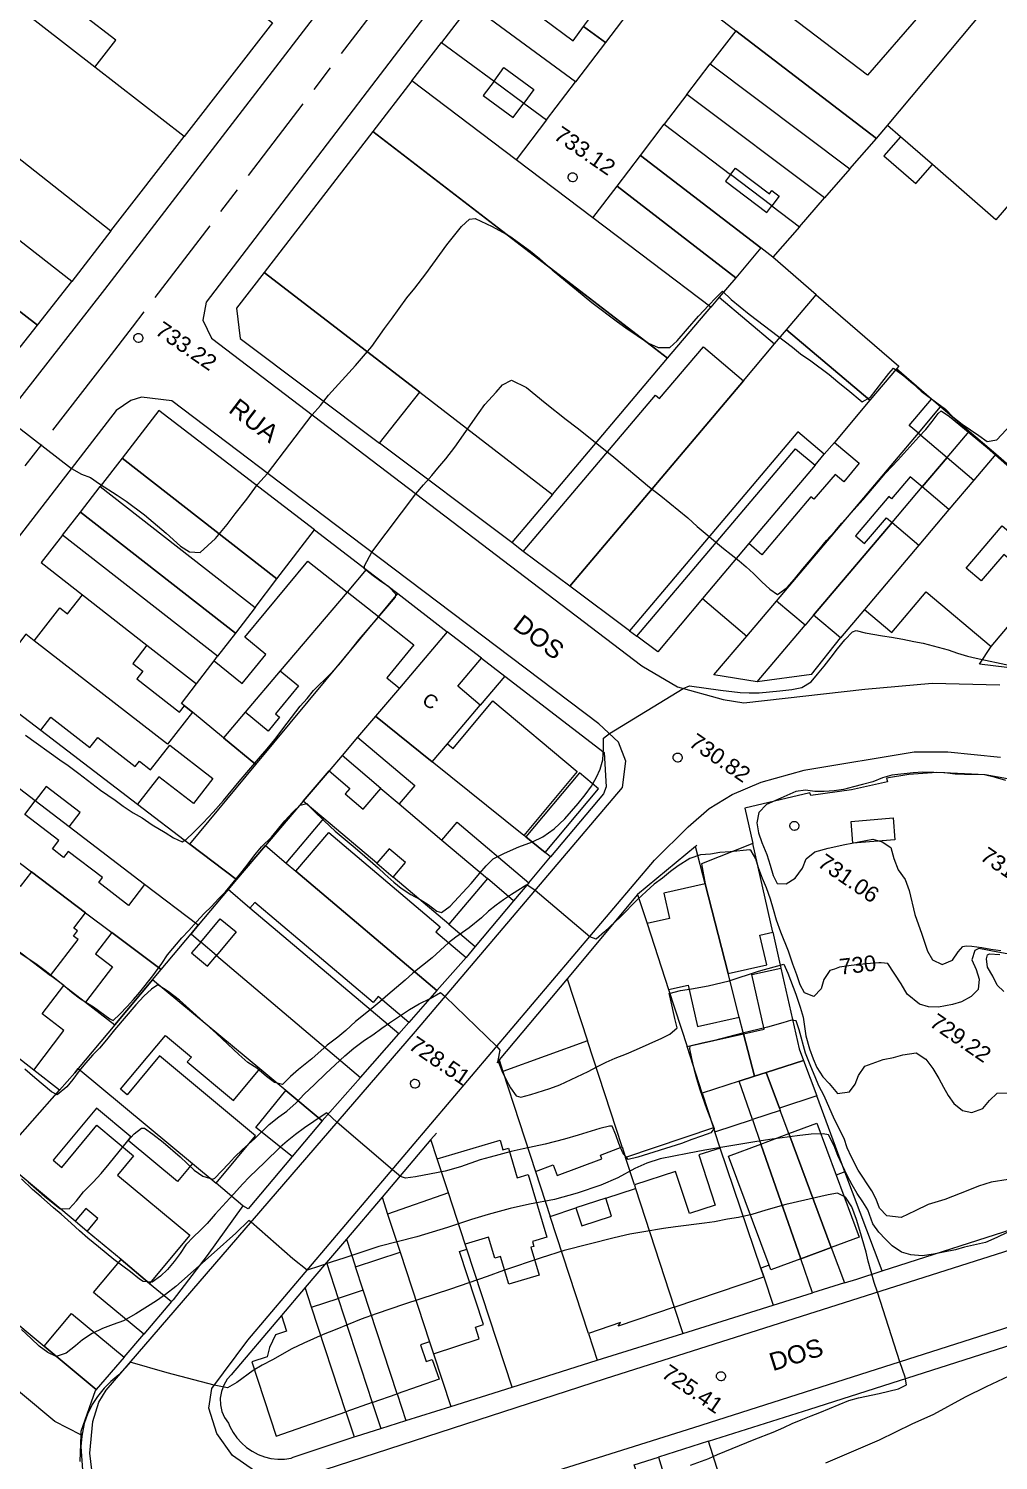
# Model space of a CAD drawing. Header units: metres. Extents: x 322294 to 7190115, y 7390841 to 10157759.
# Drawn here: x 322803 to 322910.4, y 7392999.2 to 7393157.8 of the extents above; entities that cross this region are included whole.
import ezdxf
from ezdxf.enums import TextEntityAlignment as Align

# ---------------------------------------------------------------- set-up
doc = ezdxf.new("R2010")
doc.units = ezdxf.units.M
doc.linetypes.add('T09', pattern=[17, 10, -2, 3, -2])
doc.layers.get('0').update_dxf_attribs({"lineweight": 18})
for name, color, linetype, lineweight in [('100_SIST_VIARIO_MEIO_FIO', 1, 'Continuous', 18), ('160_P_SIMP_ASF_TOP', 7, 'Continuous', 18), ('206_MURO_E_MURO_ARRIMO', 7, 'Continuous', 18), ('214_PROJ_BEIRAL_EDIF', 10, 'Continuous', 18), ('228_CONST_FUND_RUINA_E_TOP', 10, 'Continuous', 18), ('508_LM_SETOR_FISCAL', 136, 'T09', 18), ('600_CURVA_MESTRA', 14, 'Continuous', 18), ('602_CURVA_MESTRA_TOP', 24, 'Continuous', 18), ('604_CURVA_INTERM', 7, 'Continuous', 18), ('606_PTO_COTADO', 7, 'Continuous', 18), ('608_PTO_COTADO_INTERVIA', 1, 'Continuous', 18), ('624_SEGM_CURVA_MESTRA', 14, 'Continuous', 18), ('626_SEGM_CURVA_INTERM', 7, 'Continuous', 18)]:
    doc.layers.add(name, color=color, linetype=linetype, lineweight=lineweight)
doc.styles.add('Style-Arial', font='arial.ttf', dxfattribs={"height": 1.75})

# ---------------------------------------------------------------- blocks, each defined once
blk = doc.blocks.new('SP09')
at = {"color": 0, "linetype": 'Continuous'}
blk.add_lwpolyline([(-0.03, -0.51), (-0.14, -0.49), (-0.24, -0.46), (-0.31, -0.42), (-0.35, -0.39), (-0.42, -0.31), (-0.47, -0.24), (-0.51, -0.15), (-0.52, -0.09), (-0.52, 0.03), (-0.51, 0.11), (-0.48, 0.2), (-0.44, 0.27), (-0.4, 0.33), (-0.32, 0.39), (-0.23, 0.44), (-0.15, 0.48), (-0.1, 0.48), (-0.03, 0.48), (0.08, 0.48), (0.19, 0.44), (0.27, 0.4), (0.35, 0.32), (0.41, 0.23), (0.46, 0.11), (0.48, 0.03), (0.48, -0.03), (0.47, -0.08), (0.44, -0.21), (0.38, -0.3), (0.31, -0.38), (0.23, -0.44), (0.1, -0.49), (0.02, -0.51)], close=True, dxfattribs=at)
blk = doc.blocks.new('SP10')
at = {"color": 0, "linetype": 'Continuous'}
blk.add_lwpolyline([(-0.03, -0.51), (-0.14, -0.49), (-0.24, -0.46), (-0.31, -0.42), (-0.35, -0.39), (-0.42, -0.31), (-0.47, -0.24), (-0.51, -0.15), (-0.52, -0.09), (-0.52, 0.03), (-0.51, 0.11), (-0.48, 0.2), (-0.44, 0.27), (-0.4, 0.33), (-0.32, 0.39), (-0.23, 0.44), (-0.15, 0.48), (-0.1, 0.48), (-0.03, 0.48), (0.08, 0.48), (0.19, 0.44), (0.27, 0.4), (0.35, 0.32), (0.41, 0.23), (0.46, 0.11), (0.48, 0.03), (0.48, -0.03), (0.47, -0.08), (0.44, -0.21), (0.38, -0.3), (0.31, -0.38), (0.23, -0.44), (0.1, -0.49), (0.02, -0.51)], close=True, dxfattribs=at)

msp = doc.modelspace()

# ---------------------------------------------------------------- linework, layer by layer
at = {"layer": '100_SIST_VIARIO_MEIO_FIO', "flags": 128}
for points in [[(322825.346, 7393250.891), (322818.776, 7393240.639), (322866.075, 7393203.153), (322866.57, 7393202.498), (322866.483, 7393200.568), (322811.38, 7393128.897), (322738.093, 7393034.928)], [(322906.903, 7393236.675), (322856.281, 7393171.554), (322822.658, 7393127.466), (322822.265, 7393125.471), (322823.255, 7393123.495), (322870.907, 7393087.192), (322874.875, 7393084.85), (322879.938, 7393083.461), (322882.225, 7393083.091), (322895.605, 7393084.616), (322903.064, 7393085.254), (322910.551, 7393085.08)], [(323043.021, 7393145.713), (323026.545, 7393126.813), (322970.787, 7393061.574), (322968.148, 7393056.298), (322965.782, 7393046.621), (322963.714, 7393040.741), (322961.397, 7393036.888), (322958.614, 7393033.358), (322955.648, 7393030.507), (322952.712, 7393028.178), (322949.648, 7393026.455), (322945.217, 7393024.656), (322876.62, 7393002.767), (322822.555, 7392985.75)], [(322810.221, 7392996.244), (322809.765, 7392999.952), (322810.095, 7393003.477), (322810.767, 7393005.618), (322811.574, 7393006.933), (322845.826, 7393046.669), (322868.757, 7393073.704), (322869.126, 7393076.636), (322868.339, 7393078.719), (322866.157, 7393080.76), (322836.967, 7393102.828), (322818.833, 7393116.542), (322815.474, 7393116.954), (322814.295, 7393116.591), (322812.69, 7393115.479), (322764.361, 7393052.88)], [(322828.009, 7392997.987), (322825.584, 7392999.712), (322823.838, 7393002.12), (322822.964, 7393004.94), (322823.277, 7393007.128), (322827.283, 7393012.493), (322872.328, 7393065.645), (322876.042, 7393069.344), (322878.365, 7393071.371), (322880.915, 7393072.941), (322884.141, 7393074.308), (322888.899, 7393075.621), (322889.066, 7393075.666), (322901.063, 7393077.661), (322904.81, 7393077.667), (322910.626, 7393077.071)], [(322922.233, 7393025.794), (322866.846, 7393008.195), (322832.947, 7392997.178)]]:
    msp.add_lwpolyline(points, dxfattribs=at)
at = {"layer": '206_MURO_E_MURO_ARRIMO'}
for p, q in [((322812.099, 7393135.384), (322807.758, 7393129.785)), ((322834.635, 7393102.249), (322840.385, 7393097.859)), ((322857.783, 7393099.871), (322856.494, 7393100.841)), ((322840.385, 7393097.859), (322843.87, 7393095.199)), ((322843.87, 7393095.199), (322849.364, 7393090.963)), ((322872.692, 7393088.728), (322870.366, 7393090.461)), ((322855.742, 7393086.046), (322866.735, 7393077.57)), ((322883.702, 7393085.414), (322878.9, 7393086.192)), ((322889.694, 7393086.217), (322883.702, 7393085.414)), ((322866.735, 7393077.57), (322866.949, 7393073.797)), ((322903.603, 7393075.365), (322900.477, 7393075.146)), ((322908.928, 7393075.122), (322903.603, 7393075.365)), ((322866.949, 7393073.797), (322866.672, 7393072.996)), ((322898.115, 7393074.337), (322894.152, 7393073.441)), ((322900.477, 7393075.146), (322898.013, 7393074.732)), ((322898.013, 7393074.732), (322898.115, 7393074.337)), ((322914.471, 7393074.12), (322908.928, 7393075.122)), ((322866.672, 7393072.996), (322860.807, 7393066.023)), ((322889.51, 7393073.125), (322882.337, 7393071.411)), ((322889.617, 7393072.834), (322889.51, 7393073.125)), ((322894.152, 7393073.441), (322889.617, 7393072.834)), ((322876.848, 7393067.176), (322870.445, 7393061.843)), ((322877.015, 7393067.315), (322876.848, 7393067.176)), ((322858.387, 7393063.146), (322856.71, 7393061.153)), ((322856.71, 7393061.153), (322852.444, 7393056.082)), ((322870.445, 7393061.843), (322862.637, 7393052.518)), ((322852.444, 7393056.082), (322851.435, 7393054.883)), ((322862.637, 7393052.518), (322855.103, 7393043.519)), ((322845.097, 7393047.67), (322843.978, 7393046.398)), ((322855.103, 7393043.519), (322854.842, 7393043.207)), ((322847.551, 7393034.69), (322842.136, 7393028.317)), ((322848.166, 7393035.413), (322847.551, 7393034.69)), ((322832.179, 7393032.814), (322827.309, 7393027.042)), ((322842.136, 7393028.317), (322838.182, 7393023.664)), ((322826.73, 7393027.377), (322822.779, 7393021.851)), ((322827.309, 7393027.042), (322826.73, 7393027.377)), ((322897.518, 7393020.146), (322920.315, 7393027.45)), ((322838.182, 7393023.664), (322835.974, 7393021.066)), ((322822.779, 7393021.851), (322818.988, 7393016.93)), ((322835.974, 7393021.066), (322833.62, 7393018.296)), ((322818.988, 7393016.93), (322818.827, 7393016.741)), ((322830.991, 7393015.201), (322825.419, 7393008.644)), ((322875.455, 7393013.225), (322885.474, 7393016.358)), ((322889.524, 7393004.84), (322918.277, 7393014.038)), ((322865.954, 7393010.254), (322875.455, 7393013.225)), ((322856.543, 7393007.282), (322865.954, 7393010.254)), ((322824.59, 7393007.502), (322824.331, 7393006.8)), ((322824.976, 7393008.143), (322824.59, 7393007.502)), ((322825.419, 7393008.644), (322824.976, 7393008.143)), ((322849.742, 7393005.135), (322856.543, 7393007.282)), ((322824.331, 7393006.8), (322824.211, 7393006.062)), ((322824.211, 7393006.062), (322824.233, 7393005.314)), ((322824.233, 7393005.314), (322824.396, 7393004.584)), ((322824.396, 7393004.584), (322824.694, 7393003.899)), ((322844.776, 7393003.567), (322849.742, 7393005.135)), ((322878.289, 7393001.271), (322889.524, 7393004.84)), ((322824.694, 7393003.899), (322825.117, 7393003.283)), ((322825.117, 7393003.283), (322825.275, 7393002.914)), ((322825.275, 7393002.914), (322825.631, 7393002.256)), ((322839.314, 7393001.842), (322842.003, 7393002.691)), ((322842.003, 7393002.691), (322844.776, 7393003.567)), ((322808.767, 7393001.986), (322808.668, 7392999.022)), ((322825.631, 7393002.256), (322826.061, 7393001.644)), ((322826.061, 7393001.644), (322826.561, 7393001.087)), ((322826.561, 7393001.087), (322827.123, 7393000.592)), ((322832.276, 7392999.501), (322839.047, 7393001.754)), ((322839.047, 7393001.754), (322839.314, 7393001.842)), ((322827.123, 7393000.592), (322827.74, 7393000.167)), ((322827.74, 7393000.167), (322828.402, 7392999.817)), ((322828.402, 7392999.817), (322829.103, 7392999.554)), ((322829.103, 7392999.554), (322829.831, 7392999.378)), ((322829.831, 7392999.378), (322830.575, 7392999.293)), ((322830.575, 7392999.293), (322831.325, 7392999.3)), ((322831.325, 7392999.3), (322832.068, 7392999.399)), ((322832.068, 7392999.399), (322832.276, 7392999.501))]:
    msp.add_line(p, q, dxfattribs=at)
at = {"layer": '206_MURO_E_MURO_ARRIMO', "flags": 128}
for points in [[(322854.542, 7393151.984), (322857.852, 7393149.547)], [(322885.327, 7393138.153), (322880.748, 7393141.626)], [(322904.004, 7393115.879), (322902.998, 7393116.745)], [(322901.543, 7393112.968), (322904.004, 7393115.879)], [(322907.165, 7393113.16), (322904.004, 7393115.879)], [(322904.726, 7393110.276), (322907.165, 7393113.16)], [(322910.108, 7393110.627), (322907.165, 7393113.16)], [(322890.096, 7393109.416), (322882.748, 7393100.726)], [(322898.64, 7393103.079), (322901.966, 7393107.012)], [(322840.385, 7393097.859), (322838.253, 7393095.345)], [(322841.723, 7393092.612), (322843.87, 7393095.199)], [(322877.615, 7393094.657), (322872.692, 7393088.728)], [(322883.702, 7393085.414), (322888.999, 7393091.678)], [(322878.9, 7393086.192), (322882.538, 7393090.494)], [(322889.694, 7393086.217), (322892.909, 7393090.288)], [(322841.996, 7393073.616), (322837.699, 7393077.255)], [(322807.468, 7393069.36), (322803.695, 7393072.241)], [(322882.337, 7393071.411), (322883.215, 7393067.508)], [(322877.911, 7393063.035), (322876.848, 7393067.176)], [(322841.548, 7393065.311), (322843.376, 7393063.763)], [(322856.71, 7393061.153), (322853.808, 7393063.611)], [(322870.445, 7393061.843), (322871.486, 7393058.642)], [(322849.525, 7393058.555), (322852.444, 7393056.082)], [(322823.808, 7393055.102), (322822.052, 7393056.588)], [(322885.427, 7393057.683), (322886.323, 7393053.701)], [(322806.869, 7393051.761), (322805.409, 7393052.876)], [(322862.637, 7393052.518), (322864.881, 7393045.64)], [(322873.867, 7393051.323), (322875.921, 7393045.006)], [(322882.176, 7393046.414), (322881.701, 7393048.265)], [(322855.103, 7393043.519), (322855.52, 7393042.24)], [(322893.415, 7393031.141), (322890.285, 7393039.529)], [(322887.199, 7393035.362), (322886.246, 7393037.915)], [(322878.853, 7393035.993), (322869.103, 7393032.698)], [(322883.168, 7393036.914), (322884.108, 7393034.208)], [(322848.252, 7393032.555), (322847.551, 7393034.69)], [(322879.582, 7393033.754), (322878.995, 7393035.556)], [(322868.715, 7393033.885), (322869.103, 7393032.698)], [(322870.082, 7393029.694), (322869.103, 7393032.698)], [(322859.135, 7393031.156), (322860.755, 7393026.191)], [(322826.73, 7393027.377), (322823.754, 7393029.854)], [(322842.136, 7393028.317), (322842.749, 7393026.449)], [(322866.908, 7393028.199), (322863.61, 7393027.123)], [(322838.182, 7393023.664), (322839.185, 7393020.606)], [(322856.543, 7393007.282), (322851.532, 7393022.557)], [(322835.974, 7393021.066), (322837.273, 7393017.108)], [(322874.504, 7393016.14), (322875.455, 7393013.225)], [(322864.987, 7393013.218), (322865.954, 7393010.254)], [(322847.827, 7393010.97), (322849.742, 7393005.135)], [(322841.057, 7393005.574), (322842.003, 7393002.691)], [(322843.8, 7393006.54), (322844.776, 7393003.567)], [(322838.132, 7393004.543), (322839.047, 7393001.754)]]:
    msp.add_lwpolyline(points, dxfattribs=at)
at = {"layer": '214_PROJ_BEIRAL_EDIF', "flags": 128}
for points in [[(322810.328, 7393153.529), (322812.63, 7393156.497), (322808.984, 7393159.324), (322812.216, 7393163.493), (322783.833, 7393185.501), (322787.418, 7393191.609), (322829.982, 7393158.446), (322820.214, 7393145.849)], [(322898.135, 7393147.05), (322908.935, 7393159.996), (322872.986, 7393187.643), (322868.599, 7393181.979), (322876.105, 7393176.351), (322877.406, 7393177.846), (322901.544, 7393159.126), (322895.907, 7393152.647), (322864.428, 7393176.593), (322861.519, 7393172.837), (322881.309, 7393157.556), (322896.891, 7393145.62)], [(322810.328, 7393153.529), (322779.242, 7393177.679), (322770.655, 7393184.35), (322764.279, 7393173.145), (322772.57, 7393166.597), (322812.099, 7393135.384), (322820.214, 7393145.849)], [(322864.466, 7393158.024), (322865.669, 7393159.657), (322862.374, 7393162.083), (322861.172, 7393160.45), (322855.299, 7393164.775), (322859.138, 7393169.751), (322870.54, 7393161.076), (322866.873, 7393156.253)], [(322864.466, 7393158.024), (322866.873, 7393156.253), (322863.545, 7393151.876), (322851.94, 7393160.422), (322855.299, 7393164.775), (322861.172, 7393160.45), (322860.014, 7393158.877), (322863.308, 7393156.451)], [(322857.852, 7393149.547), (322860.366, 7393147.695), (322863.545, 7393151.876), (322851.94, 7393160.422), (322848.731, 7393156.263), (322854.542, 7393151.984), (322855.635, 7393153.468), (322858.945, 7393151.031)], [(322857.852, 7393149.547), (322860.366, 7393147.695), (322856.979, 7393143.24), (322845.438, 7393151.995), (322848.731, 7393156.263), (322854.542, 7393151.984), (322853.352, 7393150.369), (322856.662, 7393147.931)], [(322896.891, 7393145.62), (322881.309, 7393157.556), (322878.496, 7393153.872), (322893.955, 7393142.248)], [(322765.469, 7393154.746), (322759.45, 7393144.638), (322766.991, 7393138.848), (322778.9, 7393129.705), (322779.501, 7393130.487), (322787.85, 7393124.077), (322787.25, 7393123.294), (322790.993, 7393120.42), (322793.076, 7393118.821), (322795.869, 7393122.459), (322796.623, 7393121.881), (322798.931, 7393124.886), (322802.061, 7393122.483), (322803.97, 7393124.929), (322776.312, 7393146.348), (322771.799, 7393149.843)], [(322878.496, 7393153.872), (322893.955, 7393142.248), (322891.155, 7393139.032), (322875.903, 7393150.477)], [(322841.111, 7393146.387), (322873.77, 7393121.27), (322878.569, 7393126.945), (322865.478, 7393136.828), (322856.979, 7393143.24), (322845.438, 7393151.995)], [(322880.748, 7393141.626), (322881.278, 7393142.324), (322885.041, 7393139.471), (322885.325, 7393139.845), (322886.141, 7393139.226), (322885.327, 7393138.153), (322888.376, 7393135.841), (322891.155, 7393139.032), (322875.903, 7393150.477), (322873.4, 7393147.2)], [(322786.212, 7393146.626), (322784.479, 7393144.409), (322778.468, 7393149.107), (322776.312, 7393146.348), (322803.97, 7393124.929), (322807.758, 7393129.785)], [(322880.748, 7393141.626), (322880.197, 7393140.899), (322884.775, 7393137.426), (322885.327, 7393138.153), (322888.376, 7393135.841), (322885.434, 7393132.461), (322884.103, 7393133.484), (322870.76, 7393143.744), (322873.4, 7393147.2)], [(322861.016, 7393106.188), (322873.77, 7393121.27), (322841.111, 7393146.387), (322829.058, 7393130.765), (322846.311, 7393117.497)], [(322903.113, 7393142.719), (322899.565, 7393145.806), (322897.733, 7393143.7), (322901.281, 7393140.613)], [(322870.76, 7393143.744), (322884.103, 7393133.484), (322881.309, 7393130.185), (322868.165, 7393140.347)], [(322879.487, 7393128.03), (322878.569, 7393126.945), (322865.478, 7393136.828), (322868.165, 7393140.347), (322881.309, 7393130.185)], [(322886.94, 7393124.416), (322890.233, 7393128.31), (322885.434, 7393132.461), (322884.103, 7393133.484), (322881.309, 7393130.185), (322879.487, 7393128.03), (322885.614, 7393122.849)], [(322829.058, 7393130.765), (322826.02, 7393126.827), (322826.405, 7393123.473), (322841.848, 7393111.857), (322846.311, 7393117.497)], [(322890.233, 7393128.31), (322899.374, 7393120.387), (322899.117, 7393120.084), (322896.176, 7393116.606), (322886.94, 7393124.416)], [(322882.169, 7393118.774), (322885.614, 7393122.849), (322886.94, 7393124.416), (322896.176, 7393116.606), (322892.241, 7393111.952), (322891.123, 7393110.63), (322888.191, 7393113.11), (322869.552, 7393091.068), (322862.918, 7393096.009)], [(322882.169, 7393118.774), (322862.918, 7393096.009), (322857.783, 7393099.871), (322872.426, 7393117.187), (322872.883, 7393116.801), (322877.728, 7393122.53)], [(322902.998, 7393116.745), (322899.117, 7393120.084), (322896.176, 7393116.606), (322892.241, 7393111.952), (322894.991, 7393109.627), (322893.27, 7393107.592), (322892.31, 7393108.403), (322889.973, 7393105.639), (322889.638, 7393105.922), (322884.204, 7393099.495), (322882.748, 7393100.726), (322877.615, 7393094.657), (322882.538, 7393090.494), (322885.816, 7393094.369), (322901.543, 7393112.968), (322900.529, 7393113.825)], [(322861.016, 7393106.188), (322856.494, 7393100.841), (322841.848, 7393111.857), (322846.311, 7393117.497)], [(322834.635, 7393102.249), (322817.422, 7393115.469), (322813.337, 7393110.189), (322830.478, 7393096.817)], [(322890.096, 7393109.416), (322891.123, 7393110.63), (322888.191, 7393113.11), (322869.552, 7393091.068), (322870.366, 7393090.461), (322887.937, 7393111.241)], [(322898.64, 7393103.079), (322889.944, 7393092.795), (322888.999, 7393091.678), (322885.816, 7393094.369), (322901.543, 7393112.968), (322904.726, 7393110.276), (322901.966, 7393107.012), (322900.644, 7393108.13), (322898.573, 7393105.681), (322898.264, 7393105.942), (322894.581, 7393101.587), (322895.593, 7393100.732), (322898.02, 7393103.603)], [(322910.108, 7393110.627), (322907.691, 7393107.769), (322904.931, 7393104.505), (322901.605, 7393100.572), (322895.57, 7393093.435), (322898.587, 7393090.884), (322902.403, 7393095.396), (322909.593, 7393089.316), (322915.224, 7393095.975), (322911.007, 7393099.542), (322908.511, 7393096.59), (322906.844, 7393098), (322910.823, 7393102.706), (322915.529, 7393098.727), (322919.071, 7393102.915), (322913.938, 7393107.332)], [(322907.691, 7393107.769), (322904.931, 7393104.505), (322901.966, 7393107.012), (322904.726, 7393110.276)], [(322810.904, 7393107.046), (322828.063, 7393093.66), (322830.478, 7393096.817), (322813.337, 7393110.189)], [(322810.904, 7393107.046), (322828.063, 7393093.66), (322825.888, 7393090.816), (322808.713, 7393104.215)], [(322808.713, 7393104.215), (322825.888, 7393090.816), (322823.924, 7393088.25), (322806.736, 7393101.659)], [(322901.605, 7393100.572), (322895.57, 7393093.435), (322892.909, 7393090.288), (322889.944, 7393092.795), (322898.64, 7393103.079)], [(322821.592, 7393085.202), (322823.539, 7393087.747), (322823.924, 7393088.25), (322806.736, 7393101.659), (322804.387, 7393098.624), (322808.95, 7393095.065), (322816.095, 7393089.491)], [(322911.362, 7393086.998), (322908.332, 7393087.388), (322909.593, 7393089.316), (322915.224, 7393095.975), (322920.241, 7393101.908), (322924.436, 7393098.299), (322916.059, 7393088.393), (322914.008, 7393090.128)], [(322821.592, 7393085.202), (322823.539, 7393087.747), (322826.62, 7393085.228), (322829.257, 7393088.454), (322826.931, 7393090.355), (322833.896, 7393098.778), (322838.253, 7393095.345), (322830.85, 7393086.618), (322826.964, 7393082.038), (322824.572, 7393079.218), (322821.132, 7393082.04), (322820.246, 7393082.767), (322819.928, 7393083.027)], [(322820.246, 7393082.767), (322821.132, 7393082.04), (322818.384, 7393078.502), (322803.604, 7393089.975), (322806.435, 7393093.623), (322807.306, 7393092.946), (322808.95, 7393095.065), (322816.095, 7393089.491), (322814.511, 7393087.45), (322815.617, 7393086.592), (322814.963, 7393085.75), (322819.705, 7393082.069)], [(322826.964, 7393082.038), (322824.572, 7393079.218), (322828.163, 7393076.273), (322841.723, 7393092.612), (322838.253, 7393095.345), (322830.85, 7393086.618), (322832.866, 7393084.97), (322830.34, 7393081.879), (322830.791, 7393081.51), (322829.517, 7393079.952)], [(322837.699, 7393077.255), (322836.258, 7393075.562), (322833.405, 7393072.209), (322829.213, 7393067.283), (322825.998, 7393063.504), (322820.837, 7393067.446), (322828.163, 7393076.273), (322841.723, 7393092.612), (322845.665, 7393089.505), (322842.68, 7393085.853), (322844.057, 7393084.727), (322841.397, 7393081.6), (322839.424, 7393079.282)], [(322815.06, 7393071.858), (322820.837, 7393067.446), (322828.163, 7393076.273), (322824.572, 7393079.218), (322821.132, 7393082.04), (322818.384, 7393078.502), (322803.604, 7393089.975), (322802.687, 7393090.687), (322799.341, 7393086.377), (322799.827, 7393085.999), (322798.605, 7393084.425), (322799.434, 7393083.792), (322804.337, 7393080.047), (322805.454, 7393081.486), (322809.771, 7393078.135), (322810.637, 7393079.25), (322814.798, 7393076.02), (322815.276, 7393076.636), (322816.502, 7393075.684), (322818.618, 7393078.41), (322823.383, 7393074.712), (322821.231, 7393071.94), (322817.42, 7393074.898)], [(322853.014, 7393082.825), (322850.53, 7393084.939), (322853.163, 7393088.034), (322855.742, 7393086.046)], [(322799.434, 7393083.792), (322804.337, 7393080.047), (322815.06, 7393071.858), (322820.837, 7393067.446), (322825.998, 7393063.504), (322825.079, 7393062.406), (322821.763, 7393058.442), (322815.824, 7393062.978), (322807.468, 7393069.36), (322808.682, 7393070.948), (322804.909, 7393073.83), (322803.695, 7393072.241), (322795.432, 7393078.552)], [(322847.695, 7393076.546), (322849.386, 7393078.542), (322849.998, 7393078.032), (322854.39, 7393083.3), (322863.759, 7393075.488), (322857.847, 7393068.398)], [(322860.209, 7393066.503), (322858.06, 7393068.228), (322857.847, 7393068.398), (322847.695, 7393076.546), (322841.397, 7393081.6), (322839.424, 7393079.282), (322845.752, 7393073.922), (322844.032, 7393071.891), (322848.756, 7393067.89), (322850.439, 7393069.878), (322858.387, 7393063.146), (322860.807, 7393066.023)], [(322815.824, 7393062.978), (322814.049, 7393060.653), (322810.759, 7393063.167), (322811.184, 7393063.723), (322807.374, 7393066.633), (322806.863, 7393065.964), (322805.622, 7393066.913), (322806.332, 7393067.842), (322802.545, 7393070.735), (322803.695, 7393072.241), (322795.432, 7393078.552), (322791.435, 7393073.319), (322795.397, 7393070.329), (322799.317, 7393067.371), (322803.297, 7393064.367), (322809.3, 7393059.836), (322812.209, 7393057.642), (322817.654, 7393053.532), (322820.975, 7393057.501), (322821.763, 7393058.442)], [(322841.548, 7393065.311), (322835.69, 7393070.274), (322833.405, 7393072.209), (322836.258, 7393075.562), (322838.555, 7393073.616), (322838.033, 7393073), (322840.037, 7393071.303), (322841.996, 7393073.616), (322844.032, 7393071.891), (322848.756, 7393067.89), (322853.808, 7393063.611), (322849.525, 7393058.555), (322843.376, 7393063.763), (322844.746, 7393065.381), (322842.919, 7393066.93)], [(322858.06, 7393068.228), (322860.209, 7393066.503), (322866.129, 7393073.559), (322864.018, 7393075.33)], [(322785.288, 7393068.244), (322805.409, 7393052.876), (322808.456, 7393056.865), (322807.963, 7393057.242), (322808.41, 7393057.827), (322808.003, 7393058.138), (322809.3, 7393059.836), (322803.297, 7393064.367), (322802.056, 7393062.742), (322799.337, 7393064.819), (322799.766, 7393065.382), (322798.523, 7393066.331), (322799.317, 7393067.371), (322795.397, 7393070.329), (322794.544, 7393069.213), (322789.165, 7393073.321)], [(322833.405, 7393072.209), (322829.213, 7393067.283), (322831.509, 7393065.338), (322835.69, 7393070.274)], [(322898.735, 7393070.331), (322898.934, 7393067.924), (322894.288, 7393067.54), (322894.089, 7393069.947)], [(322832.588, 7393064.425), (322836.236, 7393068.731), (322848.578, 7393058.277), (322848.098, 7393057.71), (322851.435, 7393054.883), (322848.2, 7393051.201)], [(322877.911, 7393063.035), (322880.461, 7393053.097), (322884.742, 7393054.061), (322883.999, 7393057.361), (322885.427, 7393057.683), (322883.215, 7393067.508), (322877.519, 7393065.262)], [(322831.509, 7393065.338), (322832.588, 7393064.425), (322848.2, 7393051.201), (322845.097, 7393047.67), (322841.704, 7393050.544), (322841.141, 7393049.879), (322828.031, 7393060.983), (322827.5, 7393060.356), (322825.079, 7393062.406), (322825.998, 7393063.504), (322829.213, 7393067.283)], [(322881.701, 7393048.265), (322880.461, 7393053.097), (322877.911, 7393063.035), (322873.343, 7393062.007), (322873.974, 7393059.203), (322871.486, 7393058.642), (322873.867, 7393051.323), (322876.061, 7393051.817), (322877.094, 7393047.228)], [(322822.052, 7393056.588), (322824.202, 7393059.171), (322825.97, 7393057.7), (322823.808, 7393055.102), (322839.756, 7393041.593), (322843.978, 7393046.398), (322827.5, 7393060.356), (322825.079, 7393062.406), (322821.763, 7393058.442), (322820.975, 7393057.501)], [(322794.991, 7393037.603), (322797.294, 7393035.807), (322800.409, 7393033.377), (322806.395, 7393040.178), (322803.545, 7393042.401), (322794.841, 7393049.191), (322793.613, 7393047.618), (322787.172, 7393052.643), (322787.854, 7393053.517), (322780.521, 7393059.238), (322775.504, 7393052.806), (322777.356, 7393051.361), (322780.92, 7393048.58), (322789.767, 7393041.679), (322791.352, 7393043.711), (322796.577, 7393039.636)], [(322809.288, 7393049.914), (322812.544, 7393047.426), (322816.715, 7393052.411), (322817.654, 7393053.532), (322812.209, 7393057.642), (322810.402, 7393055.276), (322812.285, 7393053.838)], [(322822.052, 7393056.588), (322821.042, 7393055.374), (322822.809, 7393053.903), (322823.808, 7393055.102), (322839.756, 7393041.593), (322835.513, 7393036.766), (322831.457, 7393040.141), (322828.58, 7393042.536), (322816.715, 7393052.411), (322817.654, 7393053.532), (322820.975, 7393057.501)], [(322886.323, 7393053.701), (322888.341, 7393044.737), (322888.818, 7393043.46), (322884.675, 7393042.127), (322883.383, 7393041.711), (322882.176, 7393046.414), (322884.45, 7393046.926), (322883.089, 7393052.973)], [(322806.869, 7393051.761), (322809.288, 7393049.914), (322812.544, 7393047.426), (322808.478, 7393042.568), (322808.089, 7393042.102), (322806.395, 7393040.178), (322803.545, 7393042.401), (322806.893, 7393046.785), (322804.478, 7393048.629)], [(322821.136, 7393032.033), (322823.754, 7393029.854), (322828.123, 7393035.103), (322817.472, 7393043.968), (322813.895, 7393039.671), (322813.178, 7393040.268), (322818.144, 7393046.234), (322821.012, 7393043.847), (322820.558, 7393043.302), (322825.673, 7393039.045), (322828.58, 7393042.536), (322816.715, 7393052.411), (322812.544, 7393047.426), (322808.478, 7393042.568)], [(322859.135, 7393031.156), (322861.089, 7393031.885), (322861.521, 7393030.726), (322866.47, 7393032.573), (322866.315, 7393032.989), (322868.715, 7393033.885), (322864.881, 7393045.64), (322855.52, 7393042.24)], [(322875.921, 7393045.006), (322882.176, 7393046.414), (322883.383, 7393041.711), (322881.692, 7393041.167), (322877.599, 7393039.849)], [(322808.478, 7393042.568), (322821.136, 7393032.033), (322819.477, 7393030.04), (322813.999, 7393034.599), (322814.321, 7393034.986), (322810.495, 7393038.17), (322805.702, 7393032.411), (322806.666, 7393031.61), (322810.554, 7393036.281), (322814.602, 7393032.912), (322812.823, 7393030.774), (322820.833, 7393024.108), (322816.39, 7393018.77), (322813.223, 7393021.405), (322809.467, 7393024.531), (322810.656, 7393025.96), (322809.316, 7393027.075), (322808.127, 7393025.646), (322799.745, 7393032.623), (322800.409, 7393033.377), (322806.395, 7393040.178), (322808.089, 7393042.102)], [(322886.146, 7393038.183), (322886.246, 7393037.915), (322883.168, 7393036.914), (322881.692, 7393041.167), (322883.383, 7393041.711), (322884.675, 7393042.127)], [(322884.675, 7393042.127), (322888.818, 7393043.46), (322890.285, 7393039.529), (322886.146, 7393038.183)], [(322878.995, 7393035.556), (322883.168, 7393036.914), (322881.692, 7393041.167), (322877.599, 7393039.849), (322878.853, 7393035.993)], [(322831.457, 7393040.141), (322835.513, 7393036.766), (322832.179, 7393032.814), (322828.166, 7393036.022)], [(322892.427, 7393030.774), (322894.977, 7393023.902), (322891.903, 7393022.755), (322887.199, 7393035.362), (322890.295, 7393036.517)], [(322851.353, 7393023.101), (322849.487, 7393028.789), (322848.252, 7393032.555), (322855.203, 7393034.628), (322855.524, 7393033.55), (322856.129, 7393033.73), (322857.108, 7393030.447), (322858.335, 7393030.813), (322860.4, 7393023.887), (322858.789, 7393023.406), (322858.949, 7393022.87), (322858.626, 7393022.773), (322859.544, 7393019.695), (322856.161, 7393018.686), (322855.25, 7393021.739), (322854.63, 7393021.554), (322853.939, 7393023.872)], [(322885.013, 7393020.779), (322880.503, 7393032.863), (322884.108, 7393034.208), (322888.523, 7393021.494), (322885.208, 7393020.257)], [(322887.199, 7393035.362), (322891.903, 7393022.755), (322888.523, 7393021.494), (322884.108, 7393034.208)], [(322804.707, 7393011.796), (322807.742, 7393015.443), (322813.564, 7393010.597), (322815.737, 7393013.134), (322810.185, 7393017.755), (322813.223, 7393021.405), (322809.467, 7393024.531), (322808.127, 7393025.646), (322799.745, 7393032.623), (322795.13, 7393027.38), (322791.262, 7393022.986)], [(322884.41, 7393019.5), (322884.093, 7393020.436), (322879.582, 7393033.754), (322877.236, 7393032.991), (322879.047, 7393027.427), (322876.178, 7393026.494), (322874.653, 7393031.181), (322870.082, 7393029.694), (322870.218, 7393029.278), (322874.504, 7393016.14)], [(322891.903, 7393022.755), (322893.369, 7393018.827), (322894.718, 7393019.249), (322897.518, 7393020.146), (322893.415, 7393031.141), (322892.427, 7393030.774), (322894.977, 7393023.902)], [(322851.532, 7393022.557), (322851.353, 7393023.101), (322849.487, 7393028.789), (322842.749, 7393026.449), (322844.133, 7393022.229), (322847.398, 7393012.278), (322847.827, 7393010.97), (322852.893, 7393012.632), (322852.469, 7393013.923), (322853.355, 7393014.214), (322850.707, 7393022.287)], [(322863.61, 7393027.123), (322864.257, 7393025.14), (322867.555, 7393026.216), (322866.908, 7393028.199), (322870.218, 7393029.278), (322874.504, 7393016.14), (322868.29, 7393014.033), (322868.537, 7393014.422), (322864.987, 7393013.218), (322860.755, 7393026.191)], [(322777.207, 7393004.926), (322785.9, 7393014.89), (322789.214, 7393018.69), (322790.867, 7393020.584), (322789.849, 7393021.381), (322791.262, 7393022.986), (322804.707, 7393011.796), (322810.478, 7393006.994), (322810.372, 7393006.871), (322808.779, 7393002.34), (322808.767, 7393001.986), (322805.891, 7393003.457), (322791.736, 7393015.235), (322782.434, 7393004.924), (322785.232, 7393002.229), (322782.801, 7392999.702)], [(322843.8, 7393006.54), (322840.035, 7393018.015), (322839.185, 7393020.606), (322844.133, 7393022.229), (322847.398, 7393012.278), (322846.41, 7393011.954), (322847.016, 7393010.108), (322847.693, 7393010.33), (322848.453, 7393008.167)], [(322888.523, 7393021.494), (322885.208, 7393020.257), (322885.013, 7393020.779), (322884.093, 7393020.436), (322884.41, 7393019.5), (322885.474, 7393016.358), (322889.833, 7393017.721)], [(322888.523, 7393021.494), (322891.903, 7393022.755), (322893.369, 7393018.827), (322889.833, 7393017.721)], [(322813.223, 7393021.405), (322816.39, 7393018.77), (322818.827, 7393016.741), (322815.737, 7393013.134), (322810.185, 7393017.755)], [(322838.132, 7393004.543), (322834.327, 7393016.142), (322833.62, 7393018.296), (322830.991, 7393015.201), (322831.559, 7393013.468), (322830.326, 7393013.064), (322829.669, 7393011.655), (322829.423, 7393010.641), (322827.696, 7393010.074), (322830.403, 7393001.821)], [(322838.132, 7393004.543), (322834.327, 7393016.142), (322837.273, 7393017.108), (322841.057, 7393005.574)], [(322843.8, 7393006.54), (322840.035, 7393018.015), (322837.273, 7393017.108), (322841.057, 7393005.574)], [(322804.707, 7393011.796), (322807.742, 7393015.443), (322813.564, 7393010.597), (322810.478, 7393006.994)], [(322876.256, 7392987.979), (322878.493, 7392980.573), (322883.214, 7392982.074), (322880.295, 7392991.261), (322881.362, 7392991.6), (322878.289, 7393001.271), (322872.771, 7392999.518)], [(322876.256, 7392987.979), (322873.77, 7392987.189), (322876.502, 7392978.589), (322878.865, 7392979.339), (322879.774, 7392976.331), (322876.795, 7392975.378), (322873.88, 7392974.445), (322867.896, 7392994.26), (322871.144, 7392995.292), (322870.074, 7392998.661), (322872.771, 7392999.518)]]:
    msp.add_lwpolyline(points, close=True, dxfattribs=at)
msp.add_lwpolyline([(322912.211, 7393139.007), (322910.129, 7393136.614), (322903.113, 7393142.719), (322899.565, 7393145.806), (322898.135, 7393147.05), (322908.935, 7393159.996), (322911.505, 7393163.079)], dxfattribs=at)
at = {"layer": '228_CONST_FUND_RUINA_E_TOP', "flags": 128}
msp.add_lwpolyline([(322849.386, 7393078.542), (322853.014, 7393082.825), (322850.53, 7393084.939), (322853.163, 7393088.034), (322849.364, 7393090.963), (322844.057, 7393084.727), (322841.397, 7393081.6), (322847.695, 7393076.546)], close=True, dxfattribs=at)
at = {"layer": '508_LM_SETOR_FISCAL'}
msp.add_lwpolyline([(322902.82, 7393239.404), (322874.714, 7393203.617), (322872.195, 7393200.319), (322853.993, 7393176.486), (322814.458, 7393124.718), (322811.767, 7393121.196), (322760.91, 7393055.706), (322748.702, 7393040.665), (322690.786, 7392969.313), (322678.289, 7392953.981), (322683.908, 7392950.407), (322688.948, 7392946.396), (322693.793, 7392942.511), (322702.547, 7392934.916), (322774.345, 7392899.02), (322829.064, 7392871.525), (322865.654, 7392853.004)], dxfattribs=at)
at = {"layer": '600_CURVA_MESTRA', "elevation": 730}
for points in [[(322892.236, 7393053.596), (322891.745, 7393053.438), (322891.076, 7393052.449), (322890.795, 7393051.41), (322889.948, 7393050.548), (322888.933, 7393050.949), (322888.445, 7393051.856), (322888.068, 7393052.97), (322887.637, 7393054.138), (322887.15, 7393055.557), (322886.295, 7393057.67), (322885.846, 7393059.028), (322885.491, 7393060.193), (322885.171, 7393061.354), (322884.723, 7393062.576), (322884.294, 7393063.623), (322883.843, 7393064.814), (322883.548, 7393065.795), (322883.033, 7393066.709), (322882.875, 7393066.81), (322880.684, 7393066.59), (322879.57, 7393066.524), (322878.505, 7393066.337), (322877.392, 7393066.23), (322876.219, 7393065.846), (322874.947, 7393065.024), (322874.099, 7393064.42), (322873.193, 7393063.673), (322872.279, 7393062.98), (322871.381, 7393062.184), (322870.449, 7393061.285), (322868.551, 7393059.375), (322866.787, 7393057.713), (322865.839, 7393056.917), (322865.151, 7393057.177), (322859.094, 7393062.312), (322858.17, 7393062.939), (322856.474, 7393061.845), (322855.594, 7393061.253), (322854.763, 7393060.664), (322853.94, 7393060), (322853.139, 7393059.278), (322851.774, 7393058.17), (322850.319, 7393057.127), (322849.511, 7393056.48), (322847.684, 7393054.846), (322845.56, 7393053.139), (322844.712, 7393052.36), (322842.774, 7393050.743), (322841.899, 7393049.968), (322841.007, 7393049.229), (322839.183, 7393047.768), (322838.128, 7393046.786), (322837.232, 7393046.056), (322836.053, 7393045.158), (322834.37, 7393043.661), (322832.895, 7393042.448), (322832.004, 7393041.672), (322831.088, 7393040.819), (322830.214, 7393041.029), (322829.351, 7393041.696), (322828.255, 7393042.623), (322827.258, 7393043.25), (322826.263, 7393044.141), (322823.785, 7393046.461), (322819.683, 7393050.153), (322818.458, 7393051.12), (322817.296, 7393051.827), (322816.579, 7393051.37), (322815.753, 7393050.573), (322814.854, 7393049.622), (322812.509, 7393046.85), (322811.626, 7393045.74), (322810.836, 7393044.828), (322810.08, 7393044.074), (322809.289, 7393043.167), (322808.582, 7393042.303), (322807.879, 7393041.341), (322807.213, 7393040.544), (322806.13, 7393039.647), (322805.532, 7393039.986), (322803.667, 7393041.524), (322802.572, 7393042.49)], [(322913.399, 7393054.922), (322910.339, 7393055.455), (322908.232, 7393055.871), (322907.796, 7393055.665), (322907.482, 7393054.632), (322907.939, 7393053.558), (322908.277, 7393052.464), (322908.17, 7393051.318), (322907.382, 7393050.535), (322906.306, 7393049.963), (322905.344, 7393049.666), (322903.789, 7393049.378), (322902.685, 7393049.41), (322901.68, 7393049.714), (322900.315, 7393050.795), (322899.642, 7393051.947), (322898.173, 7393054.2), (322897.442, 7393054.265)]]:
    msp.add_lwpolyline(points, dxfattribs=at)
at = {"layer": '604_CURVA_INTERM', "flags": 128}
for points, elevation in [([(322800.358, 7393114.766), (322807.726, 7393109.049), (322808.838, 7393108.421), (322809.85, 7393108.041), (322810.851, 7393107.343), (322812.773, 7393106.107), (322813.776, 7393105.424), (322815.82, 7393103.92), (322818.224, 7393101.875), (322819.807, 7393100.451), (322820.789, 7393099.808), (322821.99, 7393099.761), (322823.693, 7393101.298), (322824.979, 7393102.847), (322825.867, 7393104.024), (322827.162, 7393105.642), (322828.354, 7393107.262), (322829.449, 7393108.515), (322834.383, 7393115.017), (322835.299, 7393116.038), (322836.192, 7393117.163), (322839.196, 7393120.476), (322840.314, 7393121.74), (322841.015, 7393122.561), (322842.422, 7393124.575), (322843.198, 7393125.609), (322844.863, 7393127.974), (322845.764, 7393129.038), (322846.968, 7393130.62), (322849.317, 7393133.831), (322850.943, 7393135.869), (322851.821, 7393136.663), (322852.449, 7393136.76), (322854.348, 7393135.87), (322856.299, 7393134.779), (322858.564, 7393133.121), (322859.589, 7393132.302), (322860.985, 7393131.062), (322862.446, 7393129.834), (322863.668, 7393128.861), (322865.391, 7393127.446), (322868.207, 7393125.302), (322869.123, 7393124.624), (322871.666, 7393122.926), (322872.729, 7393122.443), (322874.018, 7393122.472), (322874.843, 7393123.192), (322875.959, 7393124.537), (322877.196, 7393125.923), (322878.325, 7393127.157), (322879.105, 7393127.945), (322879.829, 7393128.719), (322880.791, 7393127.778), (322882.802, 7393126.159), (322887.612, 7393122.491), (322888.496, 7393121.741), (322889.636, 7393120.989), (322891.651, 7393119.484), (322892.608, 7393118.638), (322893.953, 7393117.579), (322895.098, 7393116.628), (322895.31, 7393116.432), (322896.24, 7393116.939), (322897.494, 7393118.598), (322898.284, 7393119.586), (322898.807, 7393120.152), (322899.924, 7393119.333), (322900.941, 7393118.477), (322901.87, 7393117.635), (322903.576, 7393116.318), (322904.533, 7393115.616), (322905.375, 7393114.768), (322906.399, 7393113.958), (322908.243, 7393112.704), (322909.159, 7393112.051), (322910.235, 7393112.22), (322911.781, 7393113.88)], 733), ([(322801.687, 7393055.597), (322803.934, 7393054.105), (322804.829, 7393053.435), (322805.7, 7393052.716), (322806.762, 7393051.884), (322807.808, 7393051.009), (322808.745, 7393050.31), (322810.173, 7393049.392), (322811.975, 7393048.077), (322812.335, 7393047.876), (322813.098, 7393048.604), (322813.904, 7393049.443), (322814.585, 7393050.202), (322815.296, 7393051.035), (322816.731, 7393052.839), (322817.726, 7393054.191), (322818.364, 7393055.165), (322819.961, 7393057.039), (322820.747, 7393057.86), (322821.575, 7393058.828), (322822.439, 7393059.752), (322823.254, 7393060.534), (322824.017, 7393061.368), (322824.775, 7393062.154), (322826.48, 7393064.22), (322827.289, 7393065.241), (322828.059, 7393066.252), (322828.795, 7393067.117), (322829.89, 7393068.194), (322831.363, 7393070.014), (322832.238, 7393070.972), (322833.062, 7393071.753), (322833.79, 7393071.921), (322834.558, 7393071.175), (322835.715, 7393070.001), (322836.951, 7393068.876), (322838.935, 7393067.193), (322839.925, 7393066.373), (322841.714, 7393064.82), (322842.445, 7393064.118), (322843.445, 7393063.23), (322844.263, 7393062.563), (322845.315, 7393061.864), (322846.352, 7393061.285), (322847.242, 7393060.731), (322848.206, 7393060.005), (322848.71, 7393059.871), (322849.693, 7393060.546), (322852.012, 7393063.09), (322852.962, 7393064.227), (322853.678, 7393065.048), (322854.447, 7393065.804), (322855.709, 7393066.42), (322857.297, 7393067.13), (322858.817, 7393067.673), (322859.948, 7393068.256), (322861.194, 7393069.124), (322862.378, 7393070.23), (322863.852, 7393071.949), (322864.641, 7393072.913), (322865.347, 7393073.85), (322865.895, 7393074.845), (322866.312, 7393075.755), (322866.587, 7393076.758), (322866.668, 7393078.046), (322866.647, 7393079.181), (322867.314, 7393079.677), (322875.504, 7393084.677), (322876.179, 7393084.956), (322879.629, 7393084.506), (322881.79, 7393084.241), (322882.806, 7393084.212), (322883.917, 7393084.213), (322886.187, 7393084.412), (322887.515, 7393084.559), (322888.628, 7393084.801), (322889.669, 7393085.431), (322890.353, 7393086.254), (322891.127, 7393087.14), (322891.9, 7393088.152), (322892.582, 7393089.087), (322893.386, 7393090.071), (322894.242, 7393090.96), (322894.648, 7393091.109), (322895.645, 7393090.86), (322897.556, 7393090.503), (322898.55, 7393090.37), (322899.836, 7393090.135), (322901.041, 7393089.876), (322902.074, 7393089.706), (322904.834, 7393088.971), (322905.897, 7393088.609), (322906.971, 7393088.276), (322907.953, 7393088.022), (322911.758, 7393087.221)], 731), ([(322911.233, 7393074.477), (322910.077, 7393074.806), (322908.87, 7393075.094), (322907.689, 7393075.15), (322906.666, 7393075.146), (322905.635, 7393075.193), (322904.473, 7393075.326), (322902.033, 7393075.422), (322900.968, 7393075.342), (322898.613, 7393075.065), (322897.561, 7393074.775), (322896.514, 7393074.323), (322895.36, 7393074.024), (322894.375, 7393073.794), (322893.235, 7393073.504), (322892.201, 7393073.352), (322891.113, 7393073.269), (322890.077, 7393073.26), (322889.056, 7393073.428), (322887.97, 7393073.277), (322886.324, 7393072.511), (322886.324, 7393072.511), (322884.722, 7393071.834), (322883.878, 7393070.946), (322883.636, 7393069.776), (322883.85, 7393068.693), (322884.202, 7393067.617), (322884.747, 7393066.269), (322885.126, 7393065.099), (322885.451, 7393063.957), (322885.908, 7393063.066), (322886.913, 7393063.037), (322887.913, 7393063.657), (322888.692, 7393064.76), (322889.124, 7393065.799), (322890.066, 7393066.587), (322891.552, 7393066.974), (322893.395, 7393067.391), (322896.497, 7393067.969), (322897.546, 7393067.689), (322898.477, 7393067.054), (322898.839, 7393065.824), (322899.295, 7393064.596), (322900.064, 7393063.505), (322900.538, 7393062.289), (322901.137, 7393059.622), (322901.919, 7393057.472), (322902.56, 7393055.566), (322903.108, 7393054.603), (322904.193, 7393054.088), (322905.336, 7393054.567), (322905.951, 7393055.508), (322906.457, 7393056.082), (322906.841, 7393056.155), (322907.481, 7393056.126), (322908.57, 7393055.978), (322909.579, 7393055.781), (322910.692, 7393055.656)], 731), ([(322911.028, 7393051.118), (322910.28, 7393051.811), (322909.798, 7393052.805), (322909.21, 7393053.808), (322909.1, 7393054.737), (322909.195, 7393055.181), (322909.43, 7393055.29), (322910.569, 7393055.218)], 729), ([(322802.944, 7393030.03), (322803.834, 7393029.256), (322804.725, 7393028.43), (322806.437, 7393027.064), (322807.458, 7393027.008), (322808.288, 7393027.931), (322809.068, 7393028.894), (322810.129, 7393029.982), (322811.002, 7393030.939), (322811.903, 7393031.995), (322813.976, 7393034.561), (322814.658, 7393035.331), (322815.483, 7393035.947), (322815.822, 7393035.957), (322816.751, 7393035.302), (322817.875, 7393034.403), (322819.768, 7393032.803), (322821.327, 7393031.314), (322822.299, 7393030.635), (322823.376, 7393030.297), (322823.616, 7393030.439), (322825.116, 7393031.997), (322825.798, 7393032.738), (322826.659, 7393033.593), (322828.021, 7393034.795), (322829.635, 7393036.357), (322830.696, 7393037.231), (322831.578, 7393037.845), (322832.613, 7393038.772), (322833.524, 7393039.741), (322834.644, 7393040.795), (322835.899, 7393042.032), (322836.947, 7393042.971), (322837.994, 7393043.969), (322838.998, 7393044.834), (322840.189, 7393045.711), (322841.121, 7393046.323), (322842.127, 7393047.062), (322842.947, 7393047.639), (322845.188, 7393049.111), (322846.261, 7393049.728), (322847.465, 7393050.344), (322848.612, 7393050.978), (322849.113, 7393050.544), (322854.832, 7393045.001), (322855.184, 7393044.619), (322854.953, 7393043.444), (322855.403, 7393042.302), (322855.865, 7393041.331), (322856.364, 7393040.424), (322856.985, 7393039.548), (322857.509, 7393039.385), (322858.599, 7393039.679), (322860.706, 7393040.376), (322861.824, 7393040.767), (322864.982, 7393042.242), (322865.926, 7393042.75), (322866.963, 7393043.272), (322867.941, 7393043.711), (322869.221, 7393044.213), (322870.329, 7393044.675), (322873.111, 7393045.931), (322874.021, 7393046.394), (322874.821, 7393047.068), (322874.573, 7393048.101), (322874.097, 7393050.293), (322873.949, 7393050.895), (322875.194, 7393051.224), (322876.399, 7393051.401), (322878.248, 7393051.745), (322880.587, 7393052.273), (322883.824, 7393053.348), (322886.652, 7393054.153), (322887.096, 7393053.127), (322887.967, 7393050.812), (322888.459, 7393049.365), (322888.782, 7393048.268), (322888.918, 7393047.235), (322889.081, 7393046.19), (322889.482, 7393044.76), (322889.886, 7393043.638), (322890.307, 7393042.671), (322890.977, 7393041.64), (322891.663, 7393040.905), (322892.573, 7393039.808), (322893.933, 7393040.002), (322894.546, 7393040.823), (322894.921, 7393041.813), (322895.631, 7393042.823), (322897.639, 7393043.579), (322898.796, 7393043.793), (322899.83, 7393044.105), (322901.308, 7393044.302), (322902.388, 7393043.627), (322903.135, 7393042.57), (322903.828, 7393041.469), (322904.319, 7393040.499), (322904.85, 7393039.598), (322905.489, 7393038.712), (322906.426, 7393037.907), (322907.457, 7393037.695), (322908.699, 7393038.143), (322909.432, 7393039.031), (322910.266, 7393039.854), (322911.534, 7393039.885)], 729), ([(322911.373, 7393024.392), (322910.23, 7393023.858), (322908.978, 7393023.304), (322906.669, 7393022.775), (322905.65, 7393022.49), (322904.339, 7393022.21), (322903.204, 7393021.988), (322901.957, 7393021.81), (322900.699, 7393021.94), (322899.68, 7393022.225), (322898.637, 7393022.938), (322897.915, 7393023.654), (322897.17, 7393024.453), (322896.515, 7393025.358), (322895.941, 7393026.929), (322895.405, 7393027.794), (322894.779, 7393028.71), (322894.214, 7393029.675), (322893.675, 7393030.725), (322892.627, 7393032.946), (322892.204, 7393034.003), (322891.587, 7393035.218), (322890.99, 7393035.346), (322889.671, 7393035.281), (322888.112, 7393035.105), (322885.344, 7393034.74), (322883.658, 7393034.498), (322877.879, 7393033.509), (322875.987, 7393033.168), (322872.934, 7393032.553), (322871.448, 7393032.098), (322870.138, 7393031.506), (322868.238, 7393030.472), (322866.373, 7393029.649), (322863.764, 7393028.751), (322861.221, 7393028.07), (322858.468, 7393027.537), (322856.33, 7393027.07), (322853.893, 7393026.401), (322852.059, 7393025.832), (322849.388, 7393024.949), (322845.979, 7393023.921), (322841.764, 7393022.856), (322837.906, 7393021.563), (322836.603, 7393021.162), (322835.189, 7393020.667), (322833.849, 7393020.241), (322832.243, 7393021.476), (322827.618, 7393025.545), (322827.363, 7393025.736), (322825.92, 7393024.322), (322823.55, 7393022.172), (322819.305, 7393018.438), (322818.155, 7393017.534), (322817.142, 7393016.851), (322814.846, 7393015.398), (322813.502, 7393014.632), (322812.361, 7393014.193), (322811.154, 7393013.777), (322810.021, 7393013.217), (322808.95, 7393012.53), (322808.167, 7393011.84), (322807.144, 7393011.024), (322806.033, 7393010.679), (322805.098, 7393011.092), (322804.14, 7393011.825), (322803.249, 7393012.678), (322802.176, 7393013.652)], 727), ([(322876.301, 7392998.61), (322878.322, 7392999.351), (322879.282, 7392999.807), (322883.358, 7393001.457), (322885.474, 7393002.296), (322886.637, 7393002.803), (322887.566, 7393003.259), (322888.563, 7393003.636), (322889.676, 7393004.097), (322890.636, 7393004.469), (322893.851, 7393005.785), (322894.931, 7393006.081), (322897.206, 7393006.574), (322899.34, 7393007.076), (322900.244, 7393007.522), (322900.07, 7393008.369), (322899.477, 7393010.061), (322897.018, 7393017.782), (322896.66, 7393018.853), (322896.308, 7393020.04), (322895.986, 7393021.237), (322895.755, 7393022.226), (322895.072, 7393024.636), (322894.683, 7393025.851), (322894.189, 7393027.236), (322893.486, 7393028.304), (322892.581, 7393028.745), (322891.564, 7393028.562), (322886.846, 7393027.516), (322884.653, 7393026.885), (322883.09, 7393026.401), (322881.611, 7393026.064), (322880.41, 7393025.882), (322878.953, 7393025.595), (322877.86, 7393025.43), (322874.63, 7393025.019), (322873.315, 7393024.833), (322871.119, 7393024.472), (322869.586, 7393024.202), (322867.855, 7393023.816), (322862.306, 7393022.398), (322859.747, 7393021.587), (322855.577, 7393020.187), (322853.795, 7393019.511), (322849.721, 7393018.108), (322844.63, 7393016.477), (322841.486, 7393015.397), (322839.83, 7393014.791), (322836.957, 7393013.619), (322835.601, 7393013.099), (322833.459, 7393012.158), (322832.152, 7393011.525), (322829.981, 7393010.28), (322828.859, 7393009.709), (322827.851, 7393009.126), (322826.035, 7393007.783), (322825.024, 7393007.181), (322823.538, 7393007.477), (322818.321, 7393008.869), (322814.225, 7393010.039), (322813.769, 7393009.486), (322812.96, 7393008.617), (322812.105, 7393007.884), (322811.34, 7393007.168), (322810.595, 7393006.251), (322810.03, 7393005.344), (322809.51, 7393004.267), (322809.148, 7393003.238), (322808.875, 7393001.848), (322808.774, 7393000.676), (322809.011, 7392997.043)], 726), ([(322891.276, 7392998.869), (322894.394, 7393000.198), (322897.237, 7393001.433), (322900.872, 7393003.197), (322903.247, 7393004.265), (322906.767, 7393006.213), (322909.08, 7393007.342), (322911.59, 7393008.522)], 727)]:
    msp.add_lwpolyline(points, dxfattribs=dict(at, elevation=elevation))
at = {"layer": '604_CURVA_INTERM'}
for points, elevation in [([(322802.649, 7393079.508), (322806.449, 7393076.776), (322807.353, 7393076.157), (322808.563, 7393075.269), (322810.948, 7393073.423), (322812.573, 7393072.306), (322813.449, 7393071.645), (322814.569, 7393070.905), (322815.555, 7393070.332), (322816.657, 7393069.572), (322818.091, 7393068.716), (322819.028, 7393068.129), (322819.981, 7393067.7), (322820.418, 7393067.935), (322821.253, 7393068.72), (322822.315, 7393069.782), (322823.443, 7393070.959), (322824.564, 7393072.255), (322826.296, 7393074.379), (322828.666, 7393077.127), (322829.423, 7393077.981), (322830.274, 7393079.013), (322831.624, 7393080.854), (322833.078, 7393082.713), (322833.841, 7393083.568), (322834.556, 7393084.438), (322836.421, 7393086.308), (322837.338, 7393087.306), (322838.487, 7393088.713), (322839.59, 7393090.103), (322840.738, 7393091.45), (322841.488, 7393092.277), (322843.608, 7393094.799), (322843.662, 7393095.14), (322842.884, 7393095.95), (322841.847, 7393096.644), (322841.002, 7393097.265), (322840.205, 7393097.94), (322840.208, 7393098.256), (322840.985, 7393099.793), (322845.888, 7393106.252), (322846.736, 7393107.247), (322847.666, 7393108.281), (322848.319, 7393109.102), (322849.181, 7393110.114), (322850.185, 7393111.414), (322852.877, 7393115.266), (322853.513, 7393116.147), (322854.793, 7393117.507), (322855.475, 7393118.339), (322856.482, 7393118.848), (322858.138, 7393118.031), (322860.193, 7393116.325), (322862.529, 7393114.477), (322863.763, 7393113.541), (322866.288, 7393111.532), (322867.802, 7393110.291), (322871.764, 7393106.999), (322873.012, 7393106.034), (322875.991, 7393103.575), (322877.028, 7393102.627), (322879.946, 7393100.205), (322880.821, 7393099.531), (322881.69, 7393098.834), (322882.464, 7393098.174), (322883.285, 7393097.413), (322884.204, 7393096.512), (322885.107, 7393095.673), (322885.955, 7393095.086), (322887.009, 7393095.876), (322887.825, 7393096.798), (322888.752, 7393097.948), (322889.585, 7393098.918), (322890.539, 7393100.085), (322891.386, 7393101.084), (322892.275, 7393102.063), (322893.06, 7393102.987), (322895.414, 7393105.625), (322897.083, 7393107.592), (322897.921, 7393108.547), (322899.287, 7393109.975), (322901.609, 7393112.577), (322902.358, 7393113.388), (322903.068, 7393114.262), (322903.743, 7393115.131), (322904.06, 7393115.425), (322904.976, 7393114.822), (322909.168, 7393111.395), (322912.895, 7393108.075)], 732), ([(322906.162, 7393028.709), (322904.473, 7393028.071), (322902.624, 7393027.513), (322901.196, 7393026.816), (322899.624, 7393026.083), (322898.039, 7393026.262), (322897.247, 7393027.108), (322896.886, 7393028.079), (322896.403, 7393029.008), (322894.87, 7393031.315), (322894.119, 7393032.755), (322893.668, 7393033.803), (322893.333, 7393034.816), (322892.251, 7393036.942), (322891.093, 7393039.53), (322890.526, 7393040.643), (322890.123, 7393041.635), (322889.625, 7393042.787), (322889.054, 7393044.286), (322888.355, 7393046.867), (322887.996, 7393047.843), (322887.497, 7393047.925), (322886.53, 7393047.622), (322884.816, 7393047.16), (322882.051, 7393046.505), (322878.95, 7393045.689), (322877.605, 7393045.392), (322876.226, 7393045.042), (322876.186, 7393044.765), (322876.408, 7393043.695), (322876.678, 7393042.568), (322876.977, 7393041.474), (322877.346, 7393040.256), (322878.077, 7393038.16), (322878.936, 7393035.922), (322878.539, 7393035.44), (322877.511, 7393035.061), (322876.464, 7393034.706), (322875.291, 7393034.249), (322870.458, 7393032.763), (322869.41, 7393032.493), (322868.809, 7393033.245), (322868.372, 7393034.269), (322868.037, 7393035.212), (322867.617, 7393036.176), (322867.322, 7393036.183), (322866.276, 7393035.917), (322863.869, 7393035.185), (322862.34, 7393034.756), (322860.208, 7393034.187), (322857.751, 7393033.685), (322856.453, 7393033.388), (322854.098, 7393032.758), (322853.01, 7393032.442), (322850.809, 7393031.695), (322849.116, 7393031.194), (322845.825, 7393030.575), (322844.714, 7393030.422), (322844.192, 7393030.619), (322843.274, 7393031.362), (322837.146, 7393036.599), (322836.021, 7393037.655), (322835.513, 7393037.334), (322834.586, 7393036.691), (322833.538, 7393036.011), (322832.531, 7393035.276), (322831.607, 7393034.539), (322830.86, 7393033.873), (322829.132, 7393032.179), (322827.401, 7393030.538), (322826.698, 7393029.8), (322825.681, 7393028.668), (322823.631, 7393026.452), (322822.751, 7393025.403), (322821.987, 7393024.621), (322821.253, 7393023.926), (322820.414, 7393023.023), (322819.778, 7393022.095), (322819.107, 7393021.173), (322818.376, 7393020.316), (322817.589, 7393019.57), (322816.686, 7393018.896), (322815.658, 7393018.986), (322815.258, 7393019.239), (322814.263, 7393020.054), (322812.426, 7393021.407), (322811.559, 7393022.098), (322810.739, 7393022.803), (322809.556, 7393023.765), (322808.606, 7393024.58), (322807.692, 7393025.438), (322806.578, 7393026.445), (322805.736, 7393027.146), (322804.381, 7393028.341), (322803.413, 7393029.156), (322802.186, 7393030.345)], 728)]:
    msp.add_lwpolyline(points, dxfattribs=dict(at, elevation=elevation))
at = {"layer": '624_SEGM_CURVA_MESTRA', "elevation": 730}
msp.add_lwpolyline([(322897.442, 7393054.265), (322897.15, 7393054.291), (322895.778, 7393054.174), (322894.099, 7393053.982), (322892.815, 7393053.784), (322892.236, 7393053.596)], dxfattribs=at)
at = {"layer": '626_SEGM_CURVA_INTERM', "elevation": 728}
msp.add_lwpolyline([(322911.777, 7393030.336), (322911.504, 7393030.282), (322909.606, 7393029.978), (322908.193, 7393029.521), (322906.297, 7393028.76), (322906.162, 7393028.709)], dxfattribs=at)

# ---------------------------------------------------------------- block references
at = {"layer": '606_PTO_COTADO', "rotation": 325.5688295630279}
for p in [(322863.275, 7393141.306, 733.12), (322887.835, 7393069.453, 731.06), (322845.814, 7393040.881, 728.51), (322879.705, 7393008.473, 725.41)]:
    msp.add_blockref('SP09', p, dxfattribs=at)
at = {"layer": '608_PTO_COTADO_INTERVIA', "rotation": 325.5688295630279}
for p in [(322815.163, 7393123.51, 733.22), (322874.903, 7393077.015, 730.825)]:
    msp.add_blockref('SP10', p, dxfattribs=at)

# ---------------------------------------------------------------- texts
at = {"layer": '160_P_SIMP_ASF_TOP', "style": 'Style-Arial'}
for s, rotation, p in [('RUA', 322.66952, (322825.613, 7393116.167)), ('DOS', 322.66952, (322857.108, 7393092.211)), ('DOS', 17.58059, (322885.117, 7393009.976))]:
    msp.add_text(s, height=2, rotation=rotation, dxfattribs=at).set_placement(p, align=Align.MIDDLE_LEFT)
at = {"layer": '228_CONST_FUND_RUINA_E_TOP', "style": 'Style-Arial'}
msp.add_text('C', height=1.5, rotation=325.56883, dxfattribs=at).set_placement((322846.446, 7393083.092))
at = {"layer": '602_CURVA_MESTRA_TOP', "style": 'Style-Arial'}
msp.add_text('730', height=1.75, rotation=6.49657, dxfattribs=at).set_placement((322894.824, 7393054.065), align=Align.MIDDLE_CENTER)
at = {"layer": '606_PTO_COTADO', "style": 'Style-Arial'}
for s, p in [('733.12', (322864.605, 7393144.26, 733.12)), ('731.06', (322893.829, 7393063.656, 731.06)), ('731.71', (322911.827, 7393064.396, 731.715)), ('729.22', (322906.23, 7393045.962, 729.22)), ('728.51', (322848.521, 7393043.44, 728.51)), ('725.41', (322876.538, 7393007.073, 725.41))]:
    msp.add_text(s, height=1.75, rotation=325.56883, dxfattribs=at).set_placement(p, align=Align.MIDDLE_CENTER)
at = {"layer": '608_PTO_COTADO_INTERVIA', "style": 'Style-Arial'}
for s, p in [('733.22', (322820.452, 7393122.627, 733.22)), ('730.82', (322879.569, 7393076.995, 730.825))]:
    msp.add_text(s, height=1.75, rotation=325.56883, dxfattribs=at).set_placement(p, align=Align.MIDDLE_CENTER)

doc.saveas('drawing.dxf')
